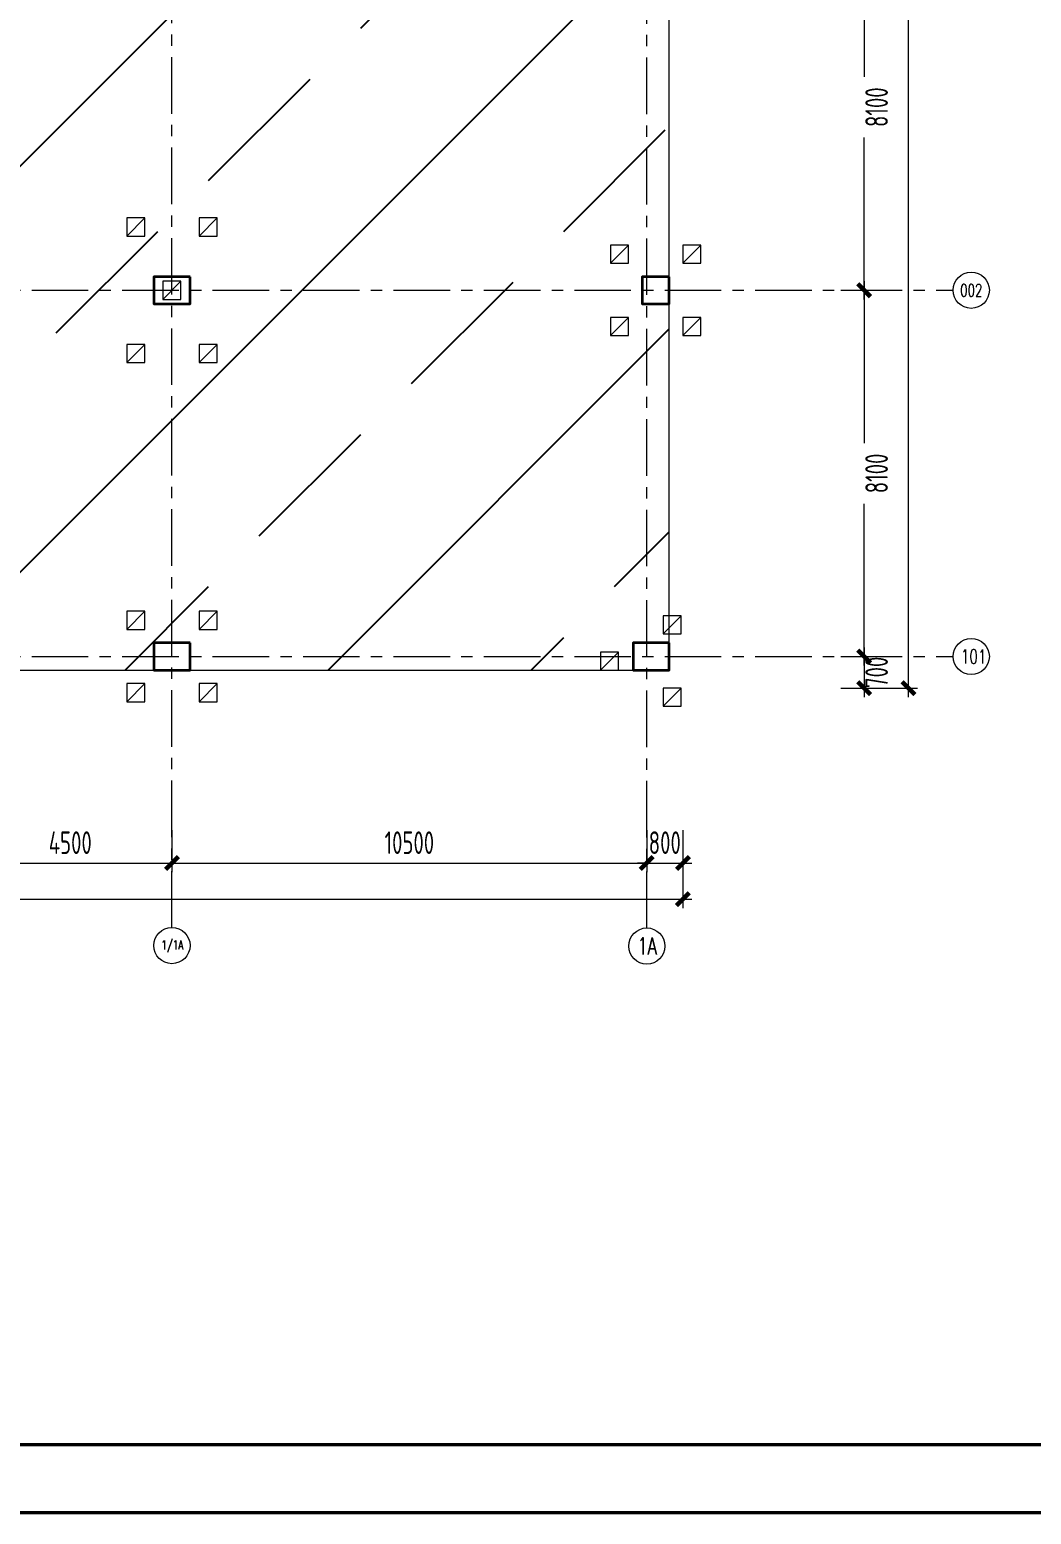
# Model space of a CAD drawing. Extents: x -1201378 to 2367219, y -619313 to 244905.
# Drawn here: x -397405 to -375251, y 118680 to 151516 of the extents above; entities that cross this region are included whole.
import ezdxf
from ezdxf.enums import TextEntityAlignment as Align

# ---------------------------------------------------------------- set-up
doc = ezdxf.new("R2010")
doc.units = 0
doc.header["$LTSCALE"] = 1000
doc.linetypes.add('CENTER', pattern=[2, 1.25, -0.25, 0.25, -0.25])
doc.layers.get('0').update_dxf_attribs({"linetype": 'CONTINUOUS'})
doc.layers.get('Defpoints').update_dxf_attribs({"linetype": 'CONTINUOUS'})
doc.layers.add('0-cxFrame', color=155, linetype='CONTINUOUS')
doc.layers.add('Hatch-一般填充', color=252, linetype='CONTINUOUS')
for name, color, linetype, lineweight in [('0-cxText', 131, 'CONTINUOUS', 25), ('S-axis', 111, 'CONTINUOUS', 0), ('S-ct', 2, 'CONTINUOUS', 0), ('S-dim', 81, 'CONTINUOUS', 0), ('S-dote', 5, 'CENTER', 0), ('S-zhuang', 1, 'CONTINUOUS', 0), ('砼柱', 2, 'CONTINUOUS', 35)]:
    doc.layers.add(name, color=color, linetype=linetype, lineweight=lineweight)
doc.styles.add('_TCH_AXIS', font='COMPLEX', dxfattribs={"bigfont": 'GBCBIG'})
doc.styles.add('cx_tuming', font='simhei.ttf')
doc.styles.add('cx_tuqian1', font='')
doc.styles.add('TSSD_Dimension', font='tssdeng.shx', dxfattribs={"width": 0.7, "bigfont": 'hztxt.shx'})
doc.styles.add('黑体', font='simhei.ttf', dxfattribs={"width": 0.8})
doc.styles.get('cx_tuqian1').set_extended_font_data('SimSun')
doc.dimstyles.new('TSSD_200_200', dxfattribs={"dimtxt": 500, "dimasz": 200, "dimexe": 200, "dimexo": 500, "dimgap": 200, "dimtad": 1, "dimdec": 0, "dimzin": 0, "dimdsep": 46, "dimtxsty": 'TSSD_Dimension', "dimblk": 'ARCHTICK', "dimcen": 0, "dimdle": 200, "dimclrt": 7, "dimadec": 0, "dimazin": 0, "dimtfac": 1, "dimtdec": 0, "dimtix": 1, "dimtmove": 2, "dimatfit": 3, "dimfxl": 1, "dimtolj": 1, "dimtzin": 0, "dimarcsym": 0})

# ---------------------------------------------------------------- blocks, each defined once
blk = doc.blocks.new('TK22.A0 L(Dragon)')
at = {"layer": '0-cxFrame', "color": 7, "const_width": 0.5}
blk.add_lwpolyline([(0, 0), (-1486, 0), (-1486, 841), (0, 841)], close=True, dxfattribs=at)
at = {"layer": '0-cxFrame', "const_width": 0.5}
blk.add_lwpolyline([(-80, 10), (-1466, 10), (-1466, 831), (-80, 831)], close=True, dxfattribs=at)
at = {"style": '黑体', "flags": 4}
blk.add_attdef('图幅', text='', height=3.3, dxfattribs=at).set_placement((-40, 3), align=Align.RIGHT)
at = {"layer": '0-cxText', "flags": 4}
for tag, height, style, p in [('建设单位', 3.5, 'cx_tuming', (-45, 240)), ('项目名称', 3.5, 'cx_tuming', (-45, 210)), ('子项名称', 3.5, 'cx_tuming', (-45, 180)), ('工程编号', 3.3, 'cx_tuqian1', (-35, 165)), ('图名1', 3.5, 'cx_tuming', (-45, 87)), ('图名2', 3.5, 'cx_tuming', (-45, 79)), ('图名3', 3.5, 'cx_tuming', (-45, 71)), ('出图日期', 3.3, 'cx_tuqian1', (-39, 60)), ('专业', 3.3, 'cx_tuqian1', (-55, 52)), ('图号', 3.3, 'cx_tuqian1', (-55, 44)), ('版次', 3.3, 'cx_tuqian1', (-20, 44))]:
    blk.add_attdef(tag, text='', height=height, dxfattribs=dict(at, style=style)).set_placement(p, align=Align.MIDDLE)
at = {"layer": 'Defpoints', "color": 6, "flags": 4}
for tag, height, style, p in [('tufu', 3.3, '黑体', (-12, 12)), ('dwfname', 4, 'cx_tuqian1', (-80, 3))]:
    blk.add_attdef(tag, text='', height=height, dxfattribs=dict(at, style=style)).set_placement(p, align=Align.RIGHT)
blk = doc.blocks.new('_ArchTick')
at = {"color": 0, "linetype": 'ByBlock', "const_width": 0.5}
blk.add_lwpolyline([(-0.71, -0.71), (0.71, 0.71)], dxfattribs=at)
blk = doc.blocks.new('*D3016')
at = {"layer": 'Defpoints', "color": 0, "transparency": 16777216}
for p in [(-79964, 41227), (-79964, 33127), (-78948, 33127)]:
    blk.add_point(p, dxfattribs=at)
at = {"layer": 'S-axis', "color": 0, "lineweight": -2, "transparency": 16777216}
for p, q in [((-78948, 41427), (-78948, 37848)), ((-79464, 41227), (-78748, 41227)), ((-78948, 32927), (-78948, 36506)), ((-79464, 33127), (-78748, 33127))]:
    blk.add_line(p, q, dxfattribs=at)
at = {"layer": 'S-axis', "color": 0, "lineweight": -2, "transparency": 16777216, "xscale": 200, "yscale": 200, "zscale": 200}
for p, rotation in [((-78948, 41227), 90), ((-78948, 33127), 270)]:
    blk.add_blockref('_ArchTick', p, dxfattribs=dict(at, rotation=rotation))
at = {"layer": 'S-axis', "color": 7, "transparency": 16777216, "insert": (-78673, 37177), "char_height": 500, "attachment_point": 5, "rotation": 90, "style": 'TSSD_Dimension'}
blk.add_mtext('\\A1;8100', dxfattribs=at)
blk = doc.blocks.new('*D3017')
at = {"layer": 'Defpoints', "color": 0, "transparency": 16777216}
for p in [(-79964, 33127), (-79964, 25027), (-78948, 25027)]:
    blk.add_point(p, dxfattribs=at)
at = {"layer": 'S-axis', "color": 0, "lineweight": -2, "transparency": 16777216}
for p, q in [((-78948, 33327), (-78948, 29748)), ((-79464, 33127), (-78748, 33127)), ((-78948, 24827), (-78948, 28406)), ((-79464, 25027), (-78748, 25027))]:
    blk.add_line(p, q, dxfattribs=at)
at = {"layer": 'S-axis', "color": 0, "lineweight": -2, "transparency": 16777216, "xscale": 200, "yscale": 200, "zscale": 200}
for p, rotation in [((-78948, 33127), 90), ((-78948, 25027), 270)]:
    blk.add_blockref('_ArchTick', p, dxfattribs=dict(at, rotation=rotation))
at = {"layer": 'S-axis', "color": 7, "transparency": 16777216, "insert": (-78673, 29077), "char_height": 500, "attachment_point": 5, "rotation": 90, "style": 'TSSD_Dimension'}
blk.add_mtext('\\A1;8100', dxfattribs=at)
blk = doc.blocks.new('*D3018')
at = {"layer": 'Defpoints', "color": 0, "transparency": 16777216}
for p in [(-79964, 25027), (-79964, 24327), (-78948, 24327)]:
    blk.add_point(p, dxfattribs=at)
at = {"layer": 'S-axis', "color": 0, "lineweight": -2, "transparency": 16777216}
for p, q in [((-79464, 25027), (-78748, 25027)), ((-78948, 25227), (-78948, 24127)), ((-79464, 24327), (-78748, 24327))]:
    blk.add_line(p, q, dxfattribs=at)
at = {"layer": 'S-axis', "color": 0, "lineweight": -2, "transparency": 16777216, "xscale": 200, "yscale": 200, "zscale": 200}
for p, rotation in [((-78948, 25027), 90), ((-78948, 24327), 270)]:
    blk.add_blockref('_ArchTick', p, dxfattribs=dict(at, rotation=rotation))
at = {"layer": 'S-axis', "color": 7, "transparency": 16777216, "insert": (-78673, 24677), "char_height": 500, "attachment_point": 5, "rotation": 90, "style": 'TSSD_Dimension'}
blk.add_mtext('\\A1;700', dxfattribs=at)
blk = doc.blocks.new('*D3021')
at = {"layer": 'Defpoints', "color": 0, "transparency": 16777216}
for p in [(-79864, 115727), (-77969, 115727), (-79864, 24327)]:
    blk.add_point(p, dxfattribs=at)
at = {"layer": 'S-axis', "color": 0, "lineweight": -2, "transparency": 16777216}
for p, q in [((-77969, 115927), (-77969, 70833)), ((-79364, 115727), (-77769, 115727)), ((-77969, 24127), (-77969, 69221)), ((-79364, 24327), (-77769, 24327))]:
    blk.add_line(p, q, dxfattribs=at)
at = {"layer": 'S-axis', "color": 0, "lineweight": -2, "transparency": 16777216, "xscale": 200, "yscale": 200, "zscale": 200}
for p, rotation in [((-77969, 115727), 90), ((-77969, 24327), 270)]:
    blk.add_blockref('_ArchTick', p, dxfattribs=dict(at, rotation=rotation))
at = {"layer": 'S-axis', "color": 7, "transparency": 16777216, "insert": (-77694, 70027), "char_height": 500, "attachment_point": 5, "rotation": 90, "style": 'TSSD_Dimension'}
blk.add_mtext('\\A1;91400', dxfattribs=at)
blk = doc.blocks.new('*D3031')
at = {"layer": 'Defpoints', "color": 0, "transparency": 16777216}
for p in [(-98758, 21687), (-94258, 21687), (-94258, 20460)]:
    blk.add_point(p, dxfattribs=at)
at = {"layer": 'S-axis', "color": 0, "lineweight": -2, "transparency": 16777216}
for p, q in [((-98758, 21187), (-98758, 20260)), ((-94258, 21187), (-94258, 20260)), ((-98958, 20460), (-94058, 20460))]:
    blk.add_line(p, q, dxfattribs=at)
at = {"layer": 'S-axis', "color": 0, "lineweight": -2, "transparency": 16777216, "xscale": 200, "yscale": 200, "zscale": 200, "rotation": 180}
blk.add_blockref('_ArchTick', (-98758, 20460), dxfattribs=at)
at = {"layer": 'S-axis', "color": 0, "lineweight": -2, "transparency": 16777216, "xscale": 200, "yscale": 200, "zscale": 200}
blk.add_blockref('_ArchTick', (-94258, 20460), dxfattribs=at)
at = {"layer": 'S-axis', "color": 7, "transparency": 16777216, "insert": (-96508, 20910), "char_height": 500, "attachment_point": 5, "style": 'TSSD_Dimension'}
blk.add_mtext('\\A1;4500', dxfattribs=at)
blk = doc.blocks.new('*D3032')
at = {"layer": 'Defpoints', "color": 0, "transparency": 16777216}
for p in [(-94258, 21687), (-83758, 21687), (-83758, 20460)]:
    blk.add_point(p, dxfattribs=at)
at = {"layer": 'S-axis', "color": 0, "lineweight": -2, "transparency": 16777216}
for p, q in [((-94258, 21187), (-94258, 20260)), ((-83758, 21187), (-83758, 20260)), ((-94458, 20460), (-83558, 20460))]:
    blk.add_line(p, q, dxfattribs=at)
at = {"layer": 'S-axis', "color": 0, "lineweight": -2, "transparency": 16777216, "xscale": 200, "yscale": 200, "zscale": 200, "rotation": 180}
blk.add_blockref('_ArchTick', (-94258, 20460), dxfattribs=at)
at = {"layer": 'S-axis', "color": 0, "lineweight": -2, "transparency": 16777216, "xscale": 200, "yscale": 200, "zscale": 200}
blk.add_blockref('_ArchTick', (-83758, 20460), dxfattribs=at)
at = {"layer": 'S-axis', "color": 7, "transparency": 16777216, "insert": (-89008, 20910), "char_height": 500, "attachment_point": 5, "style": 'TSSD_Dimension'}
blk.add_mtext('\\A1;10500', dxfattribs=at)
blk = doc.blocks.new('*D3033')
at = {"layer": 'Defpoints', "color": 0, "transparency": 16777216}
for p in [(-83758, 21687), (-82958, 21687), (-82958, 20460)]:
    blk.add_point(p, dxfattribs=at)
at = {"layer": 'S-axis', "color": 0, "lineweight": -2, "transparency": 16777216}
for p, q in [((-83758, 21187), (-83758, 20260)), ((-82958, 21187), (-82958, 20260)), ((-83758, 20460), (-83958, 20460)), ((-83758, 20460), (-82958, 20460)), ((-82958, 20460), (-82758, 20460))]:
    blk.add_line(p, q, dxfattribs=at)
at = {"layer": 'S-axis', "color": 0, "lineweight": -2, "transparency": 16777216, "xscale": 200, "yscale": 200, "zscale": 200}
blk.add_blockref('_ArchTick', (-83758, 20460), dxfattribs=at)
at = {"layer": 'S-axis', "color": 0, "lineweight": -2, "transparency": 16777216, "xscale": 200, "yscale": 200, "zscale": 200, "rotation": 180}
blk.add_blockref('_ArchTick', (-82958, 20460), dxfattribs=at)
at = {"layer": 'S-axis', "color": 7, "transparency": 16777216, "insert": (-83358, 20910), "char_height": 500, "attachment_point": 5, "style": 'TSSD_Dimension'}
blk.add_mtext('\\A1;800', dxfattribs=at)
blk = doc.blocks.new('*D3034')
at = {"layer": 'Defpoints', "color": 0, "transparency": 16777216}
for p in [(-209458, 21587), (-82958, 21587), (-82958, 19660)]:
    blk.add_point(p, dxfattribs=at)
at = {"layer": 'S-axis', "color": 0, "lineweight": -2, "transparency": 16777216}
for p, q in [((-209458, 21087), (-209458, 19460)), ((-82958, 21087), (-82958, 19460)), ((-209658, 19660), (-82758, 19660))]:
    blk.add_line(p, q, dxfattribs=at)
at = {"layer": 'S-axis', "color": 0, "lineweight": -2, "transparency": 16777216, "xscale": 200, "yscale": 200, "zscale": 200, "rotation": 180}
blk.add_blockref('_ArchTick', (-209458, 19660), dxfattribs=at)
at = {"layer": 'S-axis', "color": 0, "lineweight": -2, "transparency": 16777216, "xscale": 200, "yscale": 200, "zscale": 200}
blk.add_blockref('_ArchTick', (-82958, 19660), dxfattribs=at)
at = {"layer": 'S-axis', "color": 7, "transparency": 16777216, "insert": (-146208, 20110), "char_height": 500, "attachment_point": 5, "style": 'TSSD_Dimension'}
blk.add_mtext('\\A1;126500', dxfattribs=at)
blk = doc.blocks.new('A$C656D53E9')
at = {"layer": 'S-zhuang', "ltscale": 0.25}
blk.add_line((-200, 200), (200, -200), dxfattribs=at)
at = {"layer": 'S-zhuang', "color": 1, "ltscale": 0.5}
blk.add_lwpolyline([(200, 200), (-200, 200), (-200, -200), (200, -200)], close=True, dxfattribs=at)
blk = doc.blocks.new('1#轴网')
at = {"layer": 'S-axis'}
for centre in [(-76579.2, 33128.1), (-76579.2, 25028.1), (-94258.5, 18633.1), (-83755.2, 18624)]:
    blk.add_circle(centre, 400, dxfattribs=at)
at = {"layer": 'S-dote'}
for p, q in [((-94258.5, 19033.1), (-94258.5, 124689.3)), ((-83758.5, 19024), (-83758.5, 124689.3)), ((-99358.5, 33127), (-76979.2, 33127)), ((-99358.5, 25027), (-76979.2, 25027))]:
    blk.add_line(p, q, dxfattribs=at)
at = {"layer": 'S-axis', "style": '_TCH_AXIS', "width": 0.705882}
for s, height, p in [('002', 270.22, (-76824.4, 32993)), ('101', 313.67, (-76811.1, 24871.3)), ('1/1A', 199.77, (-94493.5, 18547.5)), ('1A', 374.97, (-83963.1, 18436.5))]:
    blk.add_text(s, height=height, dxfattribs=at).set_placement(p)
at = {"layer": 'S-axis'}
for base, p1, p2, angle, picture, middle in [((-77968.8, 115727), (-79864.3, 24327), (-79864.3, 115727), 90, '*D3021', (-77693.8, 70027)), ((-78948.5, 33127), (-79964.3, 41227), (-79964.3, 33127), 270, '*D3016', (-78673.5, 37177)), ((-78948.5, 25027), (-79964.3, 33127), (-79964.3, 25027), 270, '*D3017', (-78673.5, 29077)), ((-78948.5, 24327), (-79964.3, 25027), (-79964.3, 24327), 270, '*D3018', (-78673.5, 24677))]:
    dim = blk.add_linear_dim(base=base, p1=p1, p2=p2, angle=angle, dimstyle='TSSD_200_200', dxfattribs=at)
    dim.commit()
    dim.dimension.update_dxf_attribs({"geometry": picture, "text_midpoint": middle, "dimtype": 161})
for p1, p2, distance, picture, middle in [((-98758.5, 21687), (-94258.5, 21687), -1226.7, '*D3031', (-96508.5, 20910.3)), ((-94258.5, 21687), (-83758.5, 21687), -1226.7, '*D3032', (-89008.5, 20910.3)), ((-83758.5, 21687), (-82958.5, 21687), -1226.7, '*D3033', (-83358.5, 20910.3)), ((-209458.5, 21587), (-82958.5, 21587), -1926.7, '*D3034', (-146208.5, 20110.3))]:
    dim = blk.add_aligned_dim(p1=p1, p2=p2, distance=distance, dimstyle='TSSD_200_200', dxfattribs=at)
    dim.commit()
    dim.dimension.update_dxf_attribs({"geometry": picture, "text_midpoint": middle})

msp = doc.modelspace()

# ---------------------------------------------------------------- hatches: boundary and pattern name
at = {"layer": 'Hatch-一般填充'}
h = msp.add_hatch(dxfattribs=at)
h.set_pattern_fill('ANSI33', color=256, scale=1000)
h.set_pattern_definition([(45, (-600000, 0), (-4490.13, 4490.13), []), (45, (-595510, 0), (-4490.13, 4490.13), [3175, -1587.5])])
h.paths.add_polyline_path([(-383258.5, 228051.8), (-398858.5, 228051.8), (-398858.5, 137351.8), (-383258.5, 137351.8)])

# ---------------------------------------------------------------- linework, layer by layer
at = {"layer": 'S-dim'}
msp.add_lwpolyline([(-383258.5, 228051.8), (-398858.5, 228051.8), (-398858.5, 137351.8), (-383258.5, 137351.8), (-383258.5, 228051.8)], dxfattribs=at)
at = {"layer": '砼柱', "lineweight": 35}
for points in [[(-393858.5, 146051.8), (-394658.5, 146051.8), (-394658.5, 145451.8), (-393858.5, 145451.8)], [(-383258.5, 146051.8), (-383858.5, 146051.8), (-383858.5, 145451.8), (-383258.5, 145451.8)], [(-393858.5, 137951.8), (-394658.5, 137951.8), (-394658.5, 137351.8), (-393858.5, 137351.8)], [(-383258.5, 137951.8), (-384058.5, 137951.8), (-384058.5, 137351.8), (-383258.5, 137351.8)]]:
    msp.add_lwpolyline(points, close=True, dxfattribs=at)

# ---------------------------------------------------------------- block references
at = {"layer": '0-cxFrame', "xscale": 150, "yscale": 150, "zscale": 150}
msp.add_blockref('TK22.A0 L(Dragon)', (-332818.2, 118717.3), dxfattribs=at)
at = {"layer": 'S-axis'}
msp.add_blockref('1#轴网', (-300000, 112624.8), dxfattribs=at)
at = {"layer": 'S-ct', "ltscale": 0.25, "rotation": 270}
for p in [(-395058.5, 147151.8), (-393458.5, 147151.8), (-384358.5, 146551.8), (-382758.5, 146551.8), (-394258.5, 145751.8), (-384358.5, 144951.8), (-382758.5, 144951.8), (-395058.5, 144351.8), (-393458.5, 144351.8), (-395058.5, 138451.8), (-393458.5, 138451.8), (-383196.6, 138351.8), (-384582.2, 137551.8), (-395058.5, 136851.8), (-393458.5, 136851.8), (-383196.6, 136751.8)]:
    msp.add_blockref('A$C656D53E9', p, dxfattribs=at)

doc.saveas('drawing.dxf')
